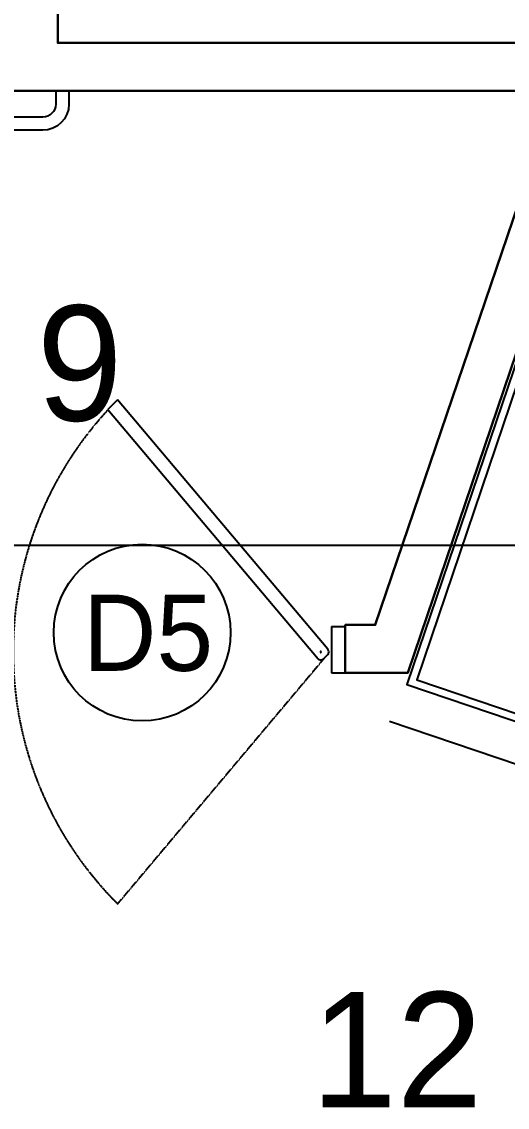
# Model space of a CAD drawing. Header units: millimetres. Extents: x 173236 to 801264, y -94969 to 615039.
# Drawn here: x 644527 to 645791, y 59811 to 62637 of the extents above; entities that cross this region are included whole.
import ezdxf
from ezdxf.enums import TextEntityAlignment as Align

# ---------------------------------------------------------------- set-up
doc = ezdxf.new("R2010")
doc.units = ezdxf.units.MM
doc.header["$MEASUREMENT"] = 0
doc.linetypes.add('DASHED2', pattern=[0.375, 0.25, -0.125])
doc.layers.add('00-Def-points', color=7, linetype='Continuous', plot=False)
for name, color, linetype in [('VOX-A-ANNO-DRTAG', 183, 'Continuous'), ('VOX-A-ANNO-GRID-LINE', 254, 'Continuous'), ('VOX-A-ANNO-TEXT', 30, 'Continuous'), ('VOX-A-DOOR', 3, 'Continuous'), ('VOX-A-ELEV-1-NEAR', 130, 'Continuous'), ('VOX-A-FLOOR-LINE', 253, 'Continuous'), ('VOX-A-FURN-LAYOUT', 93, 'Continuous')]:
    doc.layers.add(name, color=color, linetype=linetype)
doc.layers.add('VOX-A-WALL-SECT', color=1, linetype='Continuous', lineweight=30)
doc.styles.add('2 mm Rotis Annotative', font='', dxfattribs={"height": 2})
doc.styles.add('3 mm Rotis Annotative', font='', dxfattribs={"height": 3})
doc.styles.get('2 mm Rotis Annotative').set_extended_font_data('Rotis Sans Serif')
doc.styles.get('3 mm Rotis Annotative').set_extended_font_data('Rotis Sans Serif')
doc.linetypes.add('ZIGZAG', pattern='A,0.0001,-0.2,[131,ltypeshp.shx,S=0.2,R=0,X=-0.2,Y=0],-0.4,[131,ltypeshp.shx,S=0.2,R=180,X=0.2,Y=0],-0.2', length=0.8001)

# ---------------------------------------------------------------- blocks, each defined once
blk = doc.blocks.new('dd')
at = {"layer": 'VOX-A-ANNO-GRID-LINE', "transparency": 33554610}
blk.add_line((725745.6, 152576), (698004.7, 152576), dxfattribs=at)
blk = doc.blocks.new('VOX-A-DOOR-TAG')
at = {"layer": 'VOX-A-ANNO-DRTAG'}
blk.add_circle((0, 0), 2.3, dxfattribs=at)
at = {"style": '2 mm Rotis Annotative', "flags": 1}
blk.add_attdef('DOORDIMENSION', (-9.696, -3.017), '', height=1.984, dxfattribs=at)
at = {"layer": 'VOX-A-ANNO-DRTAG', "style": '2 mm Rotis Annotative'}
blk.add_attdef('D1', text='', height=1.984, dxfattribs=at).set_placement((0.152, -0.017), align=Align.MIDDLE)
blk = doc.blocks.new('DOOR & WINDOW')
at = {"xscale": 100, "yscale": 100, "zscale": 100}
blk.add_blockref('VOX-A-DOOR-TAG', (759780.2, 144460.1, -0.2), dxfattribs=at).add_auto_attribs({'D1': 'D5'})
blk = doc.blocks.new('SWINGGGG')
at = {"layer": 'VOX-A-DOOR', "extrusion": (-0.007727, -4.08189e-08, 0.99997)}
for p, q in [((366881.2, -112091.1, 0.6), (366881.2, -112041.7, 0.6)), ((367047.2, -112041.8, 0.6), (366881.2, -112041.7, 0.1)), ((367047.2, -112091.1, 0.6), (367047.2, -112041.7, 0.6)), ((366881.2, -112091.1, 0.6), (367047.2, -112091.1, 0.6)), ((366962.1, -112104.9, 0.7), (366064.8, -112861.3, -6.2)), ((366997, -112119.9, 1), (366982.1, -112104.9, 0.9)), ((366099.7, -112896.2, -5.9), (366997, -112139.8, 1)), ((366064.8, -112861.3, -6.2), (366099.7, -112896.2, -5.9)), ((367046.8, -113237.1, 1.4), (366880.8, -113237.1, 0.1)), ((366880.8, -113237.1, 0.1), (367046.8, -113237.1, 1.4)), ((366880.8, -113237.1, 0.6), (366880.8, -113286.4, 0.6)), ((367046.7, -113237.1, 1.4), (367046.7, -113286.4, 1.4)), ((366880.8, -113286.4, 0.1), (367046.7, -113286.4, 1.4)), ((367046.7, -113286.4, 1.4), (366880.8, -113286.4, 0.1))]:
    blk.add_line(p, q, dxfattribs=at)
at = {"layer": 'VOX-A-DOOR', "linetype": 'DASHED2', "extrusion": (-0.007727, -4.08189e-08, 0.99997)}
blk.add_line((367879.3, -112861.3, 7.8), (366989.5, -112112.4, 1), dxfattribs=at)
at = {"layer": 'VOX-A-DOOR', "extrusion": (-0.007727, -4.08189e-08, 0.99997)}
for centre, radius, start, end in [((366961.1, -112114.9, -2834.9), 14.1, 45.0003, 135.0003), ((366961.1, -112129.9, -2834.9), 1.76, 135.0003, 315.0003), ((366961.1, -112129.9, -2834.9), 1.76, 315.0003, 135.0003), ((366976.1, -112129.9, -2834.9), 14.1, 315.0003, 45.0003)]:
    blk.add_arc(centre, radius, start, end, dxfattribs=at)
at = {"layer": 'VOX-A-DOOR', "linetype": 'DASHED2', "extrusion": (-0.007727, -4.08189e-08, 0.99997)}
blk.add_arc((366961.1, -111954, -2834.9), 1283.1, 227.2045, 315.0003, dxfattribs=at)
blk = doc.blocks.new('TYPICAL FLOOR PLAN')
at = {"layer": 'VOX-A-WALL-SECT'}
for points in [[(993428.7, 122853.2), (991298, 116567.2), (991134.9, 116567.2), (991134.9, 116691.8), (991213, 116691.8), (991685.3, 118082), (989215.8, 118082), (989215.8, 117223.7), (989090.8, 117223.7), (989090.8, 118082), (988190.8, 118082), (988190.8, 116699), (988342.3, 116699), (988342.3, 116574), (987305, 116574), (987305, 115926.2), (987180, 115926.2), (987180, 118207), (987305, 118207), (987305, 116699), (988065.8, 116699), (988065.8, 118207), (990261.7, 118207), (990261.7, 118711.8)], [(990386.7, 118711.8), (990386.7, 118207), (991727.7, 118207), (992154.3, 119464.6)]]:
    blk.add_lwpolyline(points, dxfattribs=at)
at = {"layer": 'VOX-A-WALL-SECT', "extrusion": (2.87974e-06, 7.13344e-09, 1), "xscale": 0.7230770051450153, "yscale": 0.7230770051450153, "zscale": 0.7230770051450153, "rotation": 270.0210492279699}
blk.add_blockref('SWINGGGG', (1072052.2, 382000.3, 2.4), dxfattribs=at)
blk = doc.blocks.new('BED3')
at = {"layer": 'VOX-A-FURN-LAYOUT', "lineweight": -3}
for points in [[(4932.25, 1312.43), (4932.25, 1276.44), (4854.25, 1276.44), (4854.25, 1312.43)], [(4891.25, 1312.64), (4901.04, 1296.64), (4870.57, 1276.44)], [(4868.25, 1311.64), (4868.25, 1277.24), (4855.04, 1277.24), (4855.04, 1311.64)]]:
    blk.add_lwpolyline(points, close=True, dxfattribs=at)
blk = doc.blocks.new('bdd')
at = {"xscale": -25.39999999999991, "yscale": 25.39999999999999, "zscale": 25.39999999999999, "rotation": 269.9454748640658}
blk.add_blockref('BED3', (760341.7, -204599.3), dxfattribs=at)
blk = doc.blocks.new('Handrail-Disables-1200')
for p, q in [((1120, 120), (80, 120)), ((1120, 80), (80, 80)), ((0, 0), (0, 40)), ((40, 0), (40, 40)), ((1160, 0), (1160, 40)), ((1200, 0), (1200, 40))]:
    blk.add_line(p, q)
at = {"ltscale": 12}
for p, q in [((0, 0), (40, 0)), ((1160, 0), (1200, 0))]:
    blk.add_line(p, q, dxfattribs=at)
for centre, start, end in [((80, 40), 90.0002, 180), ((1120, 40), 0, 89.9998)]:
    blk.add_arc(centre, 80, start, end, dxfattribs=at)
for centre, start, end in [((80, 40), 90, 180), ((1120, 40), 0, 90)]:
    blk.add_arc(centre, 40, start, end)
blk = doc.blocks.new('1ST FLOOR FURNITURE')
at = {"layer": 'VOX-A-FLOOR-LINE', "linetype": 'ZIGZAG'}
blk.add_lwpolyline([(646461.3, 163783.4), (648431.7, 163115.9), (650700.1, 169497.1)], dxfattribs=at)
at = {"layer": 'VOX-A-FURN-LAYOUT', "xscale": -0.8543689447569025, "yscale": 0.8543689447569025, "zscale": 0.8543689447569025, "rotation": 180}
blk.add_blockref('Handrail-Disables-1200', (644601.9, 165424.2), dxfattribs=at)
at = {"layer": 'VOX-A-WALL-SECT', "rotation": 251.3423135400088}
blk.add_blockref('bdd', (977511.1, 889937.4), dxfattribs=at)

msp = doc.modelspace()

# ---------------------------------------------------------------- block references
at = {"layer": '00-Def-points'}
msp.add_blockref('DOOR & WINDOW', (-114939.7, -83413.1), dxfattribs=at)
at = {"layer": 'VOX-A-ANNO-GRID-LINE'}
msp.add_blockref('dd', (-68075.9, -91301.9), dxfattribs=at)

# ---------------------------------------------------------------- next in the draw order: block references
msp.add_blockref('TYPICAL FLOOR PLAN', (-345765.8, -55624.6))

# ---------------------------------------------------------------- next in the draw order: block references
at = {"layer": 'VOX-A-ELEV-1-NEAR'}
msp.add_blockref('1ST FLOOR FURNITURE', (-977.1, -102966.9), dxfattribs=at)

# ---------------------------------------------------------------- next in the draw order: texts
at = {"layer": 'VOX-A-ANNO-TEXT', "char_height": 300, "attachment_point": 1, "style": '3 mm Rotis Annotative'}
for s, insert in [('9', (644566.3, 61898.8)), ('12', (645279.9, 60111.2))]:
    msp.add_mtext_dynamic_manual_height_columns(s, width=8361.37, gutter_width=1000, heights=[0], dxfattribs=dict(at, insert=insert))

doc.saveas('drawing.dxf')
